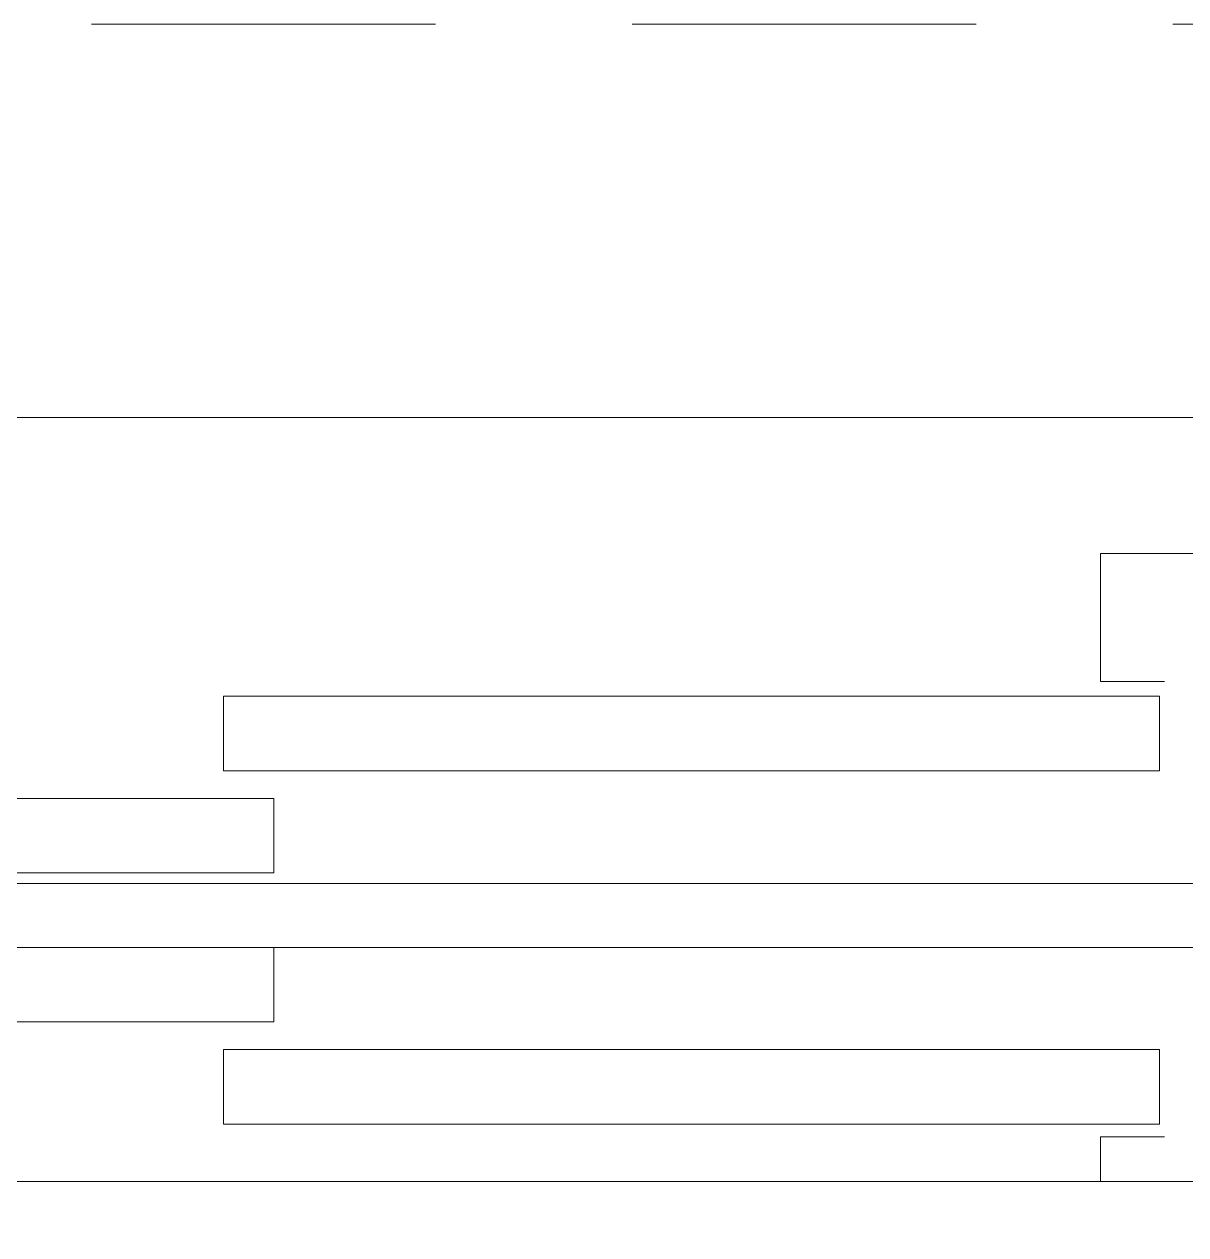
# Model space of a CAD drawing. Header units: metres. Extents: x -322116 to -321123, y -26723 to -26468.
# Drawn here: x -321459.671 to -321459.08, y -26550.374 to -26549.758 of the extents above; entities that cross this region are included whole.
import ezdxf

# ---------------------------------------------------------------- set-up
doc = ezdxf.new("R2010")
doc.units = ezdxf.units.M
doc.header["$LTSCALE"] = 7
doc.header["$MEASUREMENT"] = 0
doc.linetypes.add('1363-TXX-A-XXX-Plots layouts-R02$0$HIDDEN', pattern=[0.375, 0.25, -0.125])
doc.linetypes.add('Hidden', pattern=[9.524999999999995, 6.349999999999998, -3.174999999999998])
for name, color, linetype, lineweight in [('A-CONV-EVTR', 2, 'Continuous', 18), ('A-FLOR-HIDN', 9, 'Hidden', 13), ('A-WALL-BLWO', 7, 'Continuous', 40), ('PATT-CONC', 8, 'Continuous', 9)]:
    doc.layers.add(name, color=color, linetype=linetype, lineweight=lineweight)

# ---------------------------------------------------------------- blocks, each defined once
blk = doc.blocks.new('1 elev')
at = {"layer": 'A-CONV-EVTR', "extrusion": (2.364167280471158e-21, 1.064726288337142e-05, 0.999999999943318)}
for p, q in [((-321710.9329217011, -26487.79368940741, -1.84107451678e-05), (-321710.3969341647, -26487.79368940741, -1.84107451678e-05)), ((-321710.3969341647, -26487.79368940741, -1.84107451678e-05), (-321710.3969341647, -26487.85865759363, -1.771901181e-05)), ((-321710.3969341647, -26487.85865759363, -1.771901181e-05), (-321710.4294182578, -26487.85865759363, -1.771901181e-05)), ((-321710.4268736705, -26487.90413856972, -1.72347639014e-05), (-321710.4268736705, -26487.86624046109, -1.76382750267e-05)), ((-321710.4268736705, -26487.86624046109, -1.76382750267e-05), (-321709.9507651458, -26487.86624046109, -1.76382750267e-05)), ((-321709.9507651458, -26487.86624046109, -1.76382750267e-05), (-321709.9507651458, -26487.90413856972, -1.72347639014e-05)), ((-321709.9507651458, -26487.90413856972, -1.72347639014e-05), (-321710.4268736705, -26487.90413856972, -1.72347639014e-05)), ((-321709.9764817195, -26487.95610987295, -1.66814117734e-05), (-321709.9764817195, -26487.91821176433, -1.70849228987e-05)), ((-321709.9764817195, -26487.91821176433, -1.70849228987e-05), (-321709.5003731949, -26487.91821176433, -1.70849228987e-05)), ((-321709.5003731949, -26487.95610987295, -1.66814117734e-05), (-321709.9764817195, -26487.95610987295, -1.66814117734e-05)), ((-321709.3249548686, -26487.96152388847, -1.66237673269e-05), (-321710.9329217011, -26487.96152388847, -1.66237673269e-05)), ((-321710.8571254837, -26487.99400798158, -1.6277900648e-05), (-321709.4933349756, -26487.99400798158, -1.6277900648e-05)), ((-321709.9764817195, -26487.99400798158, -1.6277900648e-05), (-321709.9764817195, -26488.03190609021, -1.58743895227e-05)), ((-321709.5003731949, -26487.99400798158, -1.6277900648e-05), (-321709.9764817195, -26487.99400798158, -1.6277900648e-05)), ((-321709.9764817195, -26488.03190609021, -1.58743895227e-05), (-321709.5003731949, -26488.03190609021, -1.58743895227e-05)), ((-321710.4268736705, -26488.04597928482, -1.57245485201e-05), (-321710.4268736705, -26488.08387739344, -1.53210373947e-05)), ((-321709.9507651458, -26488.04597928482, -1.57245485201e-05), (-321710.4268736705, -26488.04597928482, -1.57245485201e-05)), ((-321709.9507651458, -26488.08387739344, -1.53210373947e-05), (-321709.9507651458, -26488.04597928482, -1.57245485201e-05)), ((-321710.4268736705, -26488.08387739344, -1.53210373947e-05), (-321709.9507651458, -26488.08387739344, -1.53210373947e-05)), ((-321710.4294182578, -26488.0903774578, -1.52518295007e-05), (-321710.3969341647, -26488.0903774578, -1.52518295007e-05)), ((-321710.3969341647, -26488.0903774578, -1.52518295007e-05), (-321710.3969341647, -26488.11311632298, -1.50097228255e-05)), ((-321710.3969341647, -26488.11311632298, -1.50097228255e-05), (-321710.8592910899, -26488.11311632298, -1.50097228255e-05)), ((-321710.3969341647, -26488.11311632298, -1.50097228255e-05), (-321709.4819655421, -26488.11311632298, -1.50097228255e-05))]:
    blk.add_line(p, q, dxfattribs=at)
at = {"layer": 'A-CONV-EVTR'}
blk.add_lwpolyline([(-321709.3087179383, -26487.72437128336), (-321711.0087179383, -26487.72437128336), (-321711.0087179383, -26489.51101526753), (-321709.3087179383, -26489.51101526753)], close=True, dxfattribs=at)
blk = doc.blocks.new('building')
at = {"layer": 'A-FLOR-HIDN', "linetype": '1363-TXX-A-XXX-Plots layouts-R02$0$HIDDEN', "ltscale": 0.1}
for p, q in [((-321719.9118411792, -26549.75811468926, 1.544242423e-07), (-321718.8118411792, -26549.75811468926, 1.544242423e-07)), ((-321718.8118411792, -26549.95811468927, 1.544242423e-07), (-321719.9118411792, -26549.95811468927, 1.544242423e-07))]:
    blk.add_line(p, q, dxfattribs=at)
at = {"layer": 'A-WALL-BLWO', "xscale": -1}
blk.add_blockref('1 elev', (-643429.5205591174, -62.2337434059009, 1.544242423e-07), dxfattribs=at)
blk = doc.blocks.new('block')
at = {"layer": 'PATT-CONC', "transparency": 33554610}
h = blk.add_hatch(dxfattribs=at)
h.set_pattern_fill('ANSI31', color=8, scale=0.3)
h.set_pattern_definition([(45, (0, 0), (-0.0265165042944955, 0.0265165042944955), [])])
edge = h.paths.add_edge_path()
edge.add_line((-321666.3118231704, -26556.55811468873), (-321655.5118411793, -26556.55811468873))
edge.add_line((-321655.5118411793, -26556.55811468873), (-321655.5118411793, -26553.81978815963))
edge.add_line((-321655.5118411793, -26553.81978815963), (-321653.5118280913, -26553.81978815969))
edge.add_line((-321653.5118280913, -26553.81978815969), (-321653.5118280913, -26552.04475867343))
edge.add_line((-321653.5118280913, -26552.04475867343), (-321655.5118411793, -26552.04475867343))
edge.add_line((-321655.5118411793, -26552.04475867343), (-321655.5118411793, -26549.75811468926))
edge.add_line((-321655.5118411793, -26549.75811468926), (-321655.2118411793, -26549.75811468926))
edge.add_line((-321655.2118411793, -26549.75811468926), (-321655.2118411793, -26551.74475867344))
edge.add_line((-321655.2118411793, -26551.74475867344), (-321653.5118129095, -26551.74475867343))
edge.add_line((-321653.5118129095, -26551.74475867343), (-321653.5118129095, -26549.75811468927))
edge.add_line((-321653.5118129095, -26549.75811468927), (-321653.2118411793, -26549.75811468926))
edge.add_line((-321653.2118411793, -26549.75811468926), (-321653.2118411793, -26553.81978815928))
edge.add_line((-321653.2118411793, -26553.81978815928), (-321650.8518417762, -26553.81978815928))
edge.add_line((-321650.8518417762, -26553.81978815928), (-321650.8514241785, -26549.75811468891))
edge.add_line((-321650.8514241785, -26549.75811468891), (-321650.5518417747, -26549.75811468904))
edge.add_line((-321650.5518417747, -26549.75811468904), (-321650.5518417748, -26554.11978786504))
edge.add_line((-321650.5518417748, -26554.11978786504), (-321651.4424008335, -26554.11978786504))
edge.add_line((-321651.4424008335, -26554.11978786504), (-321651.4424008333, -26556.55811468867))
edge.add_line((-321651.4424008333, -26556.55811468867), (-321642.2602614547, -26556.55811468829))

msp = doc.modelspace()

# ---------------------------------------------------------------- block references
at = {"layer": 'A-WALL-BLWO'}
for name, p in [('building', (260, 0)), ('block', (195, 0))]:
    msp.add_blockref(name, p, dxfattribs=at)

doc.saveas('drawing.dxf')
